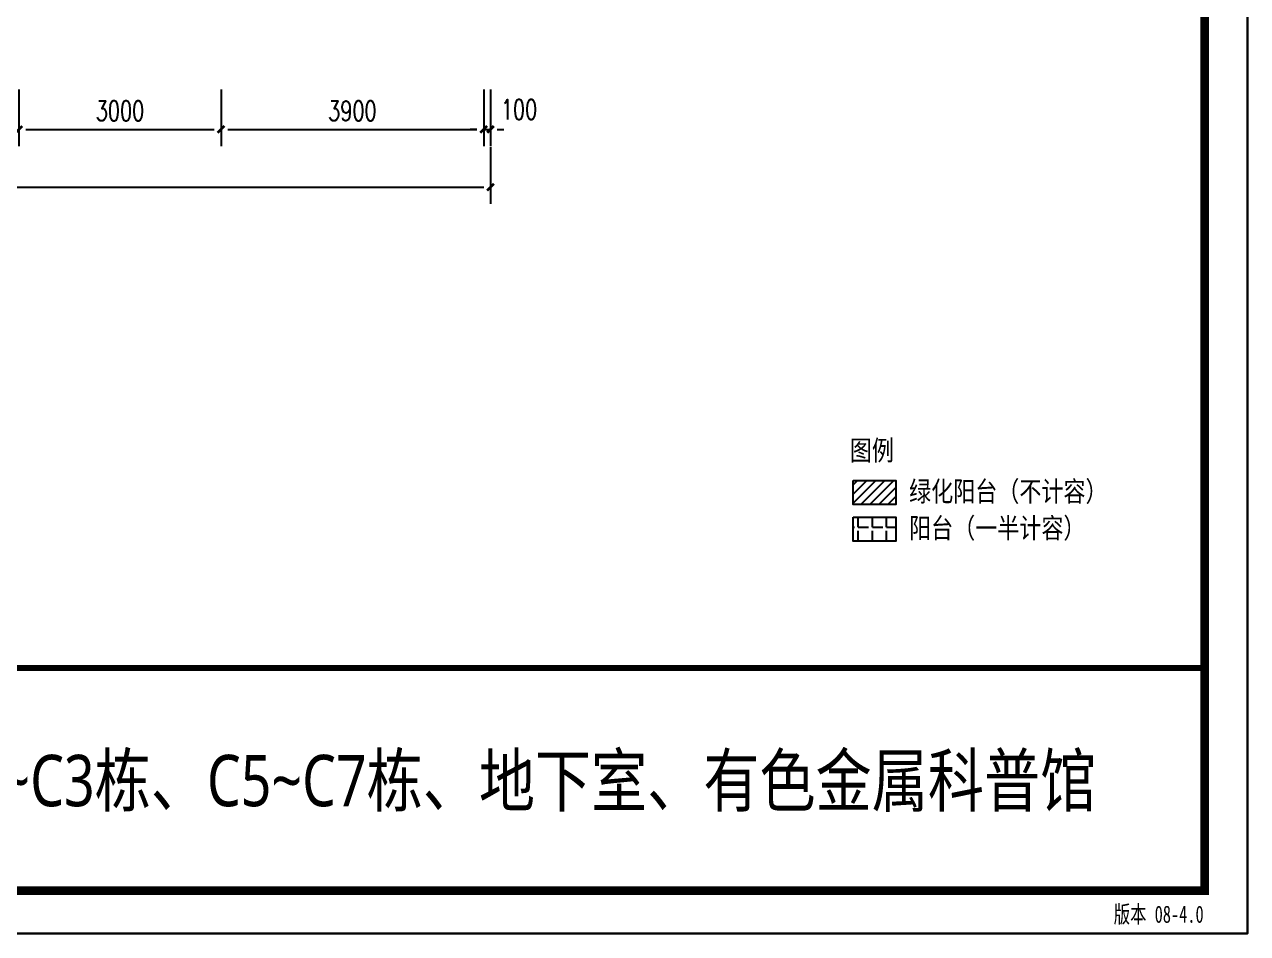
# Model space of a CAD drawing. Extents: x -1988865 to -1884162, y -260022 to -208037.
# Drawn here: x -1953573 to -1935416, y -260022 to -246519 of the extents above; entities that cross this region are included whole.
import ezdxf

# ---------------------------------------------------------------- set-up
doc = ezdxf.new("R2010")
doc.units = 0
doc.header["$LTSCALE"] = 1000
doc.header["$MEASUREMENT"] = 0
for name, color, linetype in [('hordor_标准图框', 7, 'Continuous'), ('LINE', 21, 'Continuous'), ('PUB_DIM', 3, 'Continuous'), ('R_NAME', 1, 'Continuous'), ('tk', 121, 'Continuous'), ('VHSoft_boundary', 7, 'Continuous')]:
    doc.layers.add(name, color=color, linetype=linetype)
doc.styles.add('_TCH_DIM_T3', font='SIMPLEX', dxfattribs={"width": 0.705882, "bigfont": 'GBCBIG'})
doc.styles.add('H', font='simhei.ttf', dxfattribs={"width": 0.7})
doc.styles.add('XIAD3', font='')
doc.styles.add('公司名称', font='msyh.ttf', dxfattribs={"width": 0.8, "height": 3.5})
doc.styles.get('XIAD3').set_extended_font_data('SimSun')
doc.dimstyles.new('_TCH_ARCH&&100', dxfattribs={"dimtxt": 297.5, "dimasz": 100, "dimexe": 250, "dimexo": 300, "dimgap": 126.25, "dimtad": 1, "dimdec": 0, "dimzin": 0, "dimdsep": 46, "dimtxsty": '_TCH_DIM_T3', "dimblk": '0912-_ArchTick', "dimcen": 0.09, "dimclrt": 7, "dimazin": 2, "dimtfac": 1, "dimtdec": 0, "dimtix": 1, "dimtmove": 2, "dimatfit": 3, "dimfxl": 1, "dimtolj": 1, "dimtzin": 0, "dimarcsym": 0})

# ---------------------------------------------------------------- blocks, each defined once
blk = doc.blocks.new('0912-0911-sdgrtyrty')
at = {"layer": 'hordor_标准图框'}
for p, q in [((270657, -1677842), (270657, -1380842)), ((-149243, -1677842), (270657, -1677842))]:
    blk.add_line(p, q, dxfattribs=at)
at = {"layer": 'hordor_标准图框', "linetype": 'Continuous', "ltscale": 1.4}
for points, const_width in [([(-124343, -1386328), (-124343, -1672842), (265657, -1672842), (265657, -1385842), (-124842, -1385842)], 1000), ([(-124343, -1646839), (265657, -1646839)], 700)]:
    blk.add_lwpolyline(points, dxfattribs=dict(at, const_width=const_width))
at = {"layer": 'VHSoft_boundary'}
blk.add_lwpolyline([(-149343, -1380842), (270657, -1380842), (270657, -1677842), (-149343, -1677842)], close=True, dxfattribs=at)
at = {"layer": 'hordor_标准图框', "linetype": 'Continuous', "ltscale": 1.4, "style": '公司名称', "width": 0.8}
blk.add_text('丽景湾北区二期商品房项目 C1~C3栋、C5~C7栋、地下室、有色金属科普馆', height=6000, rotation=360, dxfattribs=at).set_placement((37346, -1662983))
at = {"layer": 'hordor_标准图框', "linetype": 'Continuous', "style": 'XIAD3', "width": 0.7}
blk.add_text('版本 08-4.0', height=2000, rotation=360, dxfattribs=at).set_placement((255056, -1676581))
blk = doc.blocks.new('0912-0911-vbmhf')
at = {"layer": 'tk', "color": 0, "xscale": 0.0999999971622562, "yscale": 0.0999999971622562, "zscale": 0.0999999971622562}
blk.add_blockref('0912-0911-sdgrtyrty', (102354, 264793), dxfattribs=at)
blk = doc.blocks.new('0912-_ArchTick')
at = {"color": 0, "linetype": 'ByBlock', "const_width": 0.4}
blk.add_lwpolyline([(-0.5, -0.5), (0.5, 0.5)], dxfattribs=at)
blk = doc.blocks.new('*D33')
at = {"layer": 'Defpoints', "color": 0, "transparency": 16777216}
for p in [(-1953655, -247184), (-1950655, -247184), (-1950655, -248077)]:
    blk.add_point(p, dxfattribs=at)
at = {"layer": 'PUB_DIM', "color": 0, "lineweight": -2, "transparency": 16777216}
for p, q in [((-1953655, -247484), (-1953655, -248327)), ((-1950655, -247484), (-1950655, -248327)), ((-1953555, -248077), (-1950755, -248077))]:
    blk.add_line(p, q, dxfattribs=at)
at = {"layer": 'PUB_DIM', "color": 0, "lineweight": -2, "transparency": 16777216, "xscale": 100, "yscale": 100, "zscale": 100, "rotation": 180}
blk.add_blockref('0912-_ArchTick', (-1953655, -248077), dxfattribs=at)
at = {"layer": 'PUB_DIM', "color": 0, "lineweight": -2, "transparency": 16777216, "xscale": 100, "yscale": 100, "zscale": 100}
blk.add_blockref('0912-_ArchTick', (-1950655, -248077), dxfattribs=at)
at = {"layer": 'PUB_DIM', "color": 7, "transparency": 16777216, "insert": (-1952155, -247802), "char_height": 297.5, "attachment_point": 5, "style": '_TCH_DIM_T3'}
blk.add_mtext('\\A1;3000', dxfattribs=at)
blk = doc.blocks.new('*D34')
at = {"layer": 'Defpoints', "color": 0, "transparency": 16777216}
for p in [(-1950655, -247184), (-1946755, -247184), (-1946755, -248077)]:
    blk.add_point(p, dxfattribs=at)
at = {"layer": 'PUB_DIM', "color": 0, "lineweight": -2, "transparency": 16777216}
for p, q in [((-1950655, -247484), (-1950655, -248327)), ((-1946755, -247484), (-1946755, -248327)), ((-1950555, -248077), (-1946855, -248077))]:
    blk.add_line(p, q, dxfattribs=at)
at = {"layer": 'PUB_DIM', "color": 0, "lineweight": -2, "transparency": 16777216, "xscale": 100, "yscale": 100, "zscale": 100, "rotation": 180}
blk.add_blockref('0912-_ArchTick', (-1950655, -248077), dxfattribs=at)
at = {"layer": 'PUB_DIM', "color": 0, "lineweight": -2, "transparency": 16777216, "xscale": 100, "yscale": 100, "zscale": 100}
blk.add_blockref('0912-_ArchTick', (-1946755, -248077), dxfattribs=at)
at = {"layer": 'PUB_DIM', "color": 7, "transparency": 16777216, "insert": (-1948705, -247802), "char_height": 297.5, "attachment_point": 5, "style": '_TCH_DIM_T3'}
blk.add_mtext('\\A1;3900', dxfattribs=at)
blk = doc.blocks.new('*D35')
at = {"layer": 'Defpoints', "color": 0, "transparency": 16777216}
for p in [(-1946755, -247184), (-1946655, -247184), (-1946655, -248077)]:
    blk.add_point(p, dxfattribs=at)
at = {"layer": 'PUB_DIM', "color": 0, "lineweight": -2, "transparency": 16777216}
for p, q in [((-1946755, -247484), (-1946755, -248327)), ((-1946655, -247484), (-1946655, -248327)), ((-1946855, -248077), (-1946955, -248077)), ((-1946755, -248077), (-1946655, -248077)), ((-1946555, -248077), (-1946455, -248077))]:
    blk.add_line(p, q, dxfattribs=at)
at = {"layer": 'PUB_DIM', "color": 0, "lineweight": -2, "transparency": 16777216, "xscale": 100, "yscale": 100, "zscale": 100}
blk.add_blockref('0912-_ArchTick', (-1946755, -248077), dxfattribs=at)
at = {"layer": 'PUB_DIM', "color": 0, "lineweight": -2, "transparency": 16777216, "xscale": 100, "yscale": 100, "zscale": 100, "rotation": 180}
blk.add_blockref('0912-_ArchTick', (-1946655, -248077), dxfattribs=at)
at = {"layer": 'PUB_DIM', "color": 7, "transparency": 16777216, "insert": (-1946231, -247782), "char_height": 297.5, "attachment_point": 5, "style": '_TCH_DIM_T3'}
blk.add_mtext('\\A1;100', dxfattribs=at)
blk = doc.blocks.new('*D36')
at = {"layer": 'Defpoints', "color": 0, "transparency": 16777216}
for p in [(-1975855, -248042), (-1946655, -248042), (-1946655, -248935)]:
    blk.add_point(p, dxfattribs=at)
at = {"layer": 'PUB_DIM', "color": 0, "lineweight": -2, "transparency": 16777216}
for p, q in [((-1975855, -248342), (-1975855, -249185)), ((-1946655, -248342), (-1946655, -249185)), ((-1975755, -248935), (-1946755, -248935))]:
    blk.add_line(p, q, dxfattribs=at)
at = {"layer": 'PUB_DIM', "color": 0, "lineweight": -2, "transparency": 16777216, "xscale": 100, "yscale": 100, "zscale": 100, "rotation": 180}
blk.add_blockref('0912-_ArchTick', (-1975855, -248935), dxfattribs=at)
at = {"layer": 'PUB_DIM', "color": 0, "lineweight": -2, "transparency": 16777216, "xscale": 100, "yscale": 100, "zscale": 100}
blk.add_blockref('0912-_ArchTick', (-1946655, -248935), dxfattribs=at)
at = {"layer": 'PUB_DIM', "color": 7, "transparency": 16777216, "insert": (-1961255, -248660), "char_height": 297.5, "attachment_point": 5, "style": '_TCH_DIM_T3'}
blk.add_mtext('\\A1;29200', dxfattribs=at)

msp = doc.modelspace()

# ---------------------------------------------------------------- hatches: boundary and pattern name
at = {"layer": 'LINE'}
h = msp.add_hatch(dxfattribs=at)
h.set_pattern_fill('ANSI31', color=256, scale=60)
h.set_pattern_definition([(45, (-1710689.24, -310773), (-67.35192, 67.35192), [])])
h.paths.add_polyline_path([(-1941272.4, -253290.7), (-1940636, -253290.7), (-1940636, -253649.5), (-1941272.4, -253649.5)])
h = msp.add_hatch(dxfattribs=at)
h.set_pattern_fill('ANGLE', color=256, scale=60)
h.set_pattern_definition([(0, (-1710689.24, -310773), (0, 209.55), [152.4, -57.15]), (90, (-1710689.24, -310773), (-209.55, 1e-14), [152.4, -57.15])])
h.paths.add_polyline_path([(-1941272.4, -253835.6), (-1940636, -253835.6), (-1940636, -254194.3), (-1941272.4, -254194.3)])

# ---------------------------------------------------------------- linework, layer by layer
for points in [[(-1941272.4, -253290.7), (-1940636, -253290.7), (-1940636, -253649.5), (-1941272.4, -253649.5)], [(-1941272.4, -253835.6), (-1940636, -253835.6), (-1940636, -254194.3), (-1941272.4, -254194.3)]]:
    msp.add_lwpolyline(points, close=True, dxfattribs=at)

# ---------------------------------------------------------------- block references
at = {"xscale": 1.272593102947569, "yscale": 1.272593102947569, "zscale": 1.272593102947569}
msp.add_blockref('0912-0911-vbmhf', (-2100114.8, -383474.6), dxfattribs=at)

# ---------------------------------------------------------------- texts
at = {"layer": 'R_NAME', "style": 'H', "width": 0.8}
for s, p in [('图例', (-1941319, -252995.2)), ('绿化阳台（不计容）', (-1940440.3, -253604.1)), ('阳台（一半计容）', (-1940440.3, -254149))]:
    msp.add_text(s, height=300, dxfattribs=at).set_placement(p)

# ---------------------------------------------------------------- dimensions: what is measured, and where the dimension line sits
at = {"layer": 'PUB_DIM'}
for p1, p2, picture, middle in [((-1953655.2, -247183.9), (-1950655.2, -247183.9), '*D33', (-1952155.2, -247802.5)), ((-1950655.2, -247183.9), (-1946755.2, -247183.9), '*D34', (-1948705.2, -247802.5)), ((-1975855.2, -248041.6), (-1946655.2, -248041.6), '*D36', (-1961255.2, -248660.1))]:
    dim = msp.add_aligned_dim(p1=p1, p2=p2, distance=-893.5, dimstyle='_TCH_ARCH&&100', dxfattribs=at)
    dim.commit()
    dim.dimension.update_dxf_attribs({"geometry": picture, "text_midpoint": middle})
dim = msp.add_linear_dim(base=(-1946655.2, -248077.5), p1=(-1946755.2, -247183.9), p2=(-1946655.2, -247183.9), angle=0, dimstyle='_TCH_ARCH&&100', dxfattribs=at)
dim.commit()
dim.dimension.update_dxf_attribs({"geometry": '*D35', "text_midpoint": (-1946231.3, -247782.5), "dimtype": 129})

doc.saveas('drawing.dxf')
